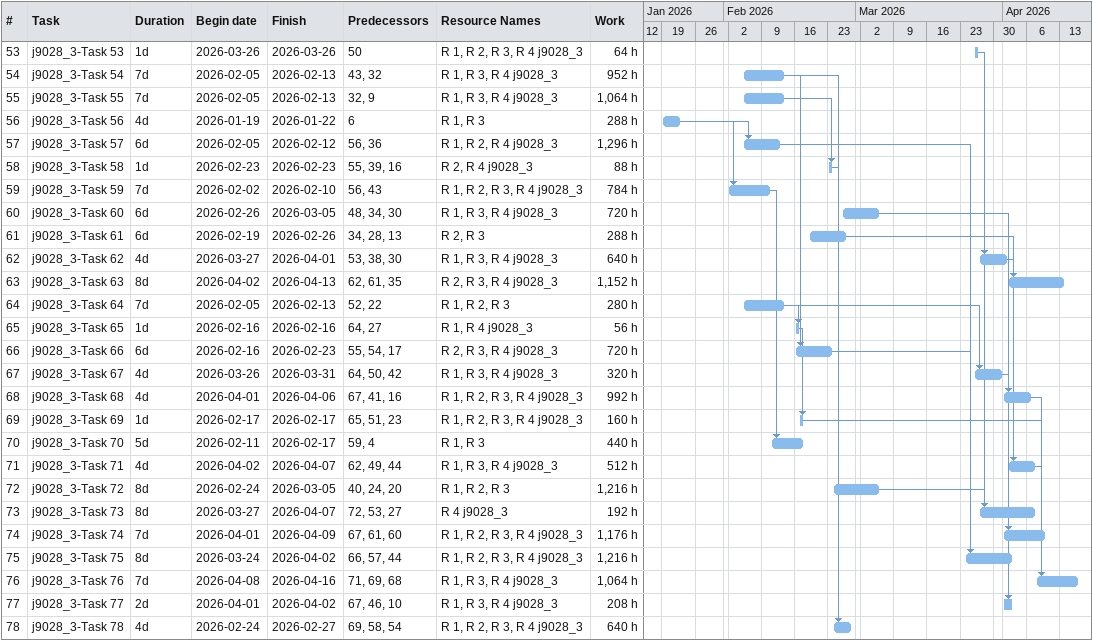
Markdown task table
| ID | Task | Duration | Start | Finish | Predecessors | Resources | Work (h) |
|---|---|---|---|---|---|---|---|
| 53 | j9028_3-Task 53 | 1d | 2026-03-26 | 2026-03-26 | 50 | R 1, R 2, R 3, R 4 j9028_3 | 64 |
| 54 | j9028_3-Task 54 | 7d | 2026-02-05 | 2026-02-13 | 43, 32 | R 1, R 3, R 4 j9028_3 | 952 |
| 55 | j9028_3-Task 55 | 7d | 2026-02-05 | 2026-02-13 | 32, 9 | R 1, R 3, R 4 j9028_3 | 1064 |
| 56 | j9028_3-Task 56 | 4d | 2026-01-19 | 2026-01-22 | 6 | R 1, R 3 | 288 |
| 57 | j9028_3-Task 57 | 6d | 2026-02-05 | 2026-02-12 | 56, 36 | R 1, R 2, R 4 j9028_3 | 1296 |
| 58 | j9028_3-Task 58 | 1d | 2026-02-23 | 2026-02-23 | 55, 39, 16 | R 2, R 4 j9028_3 | 88 |
| 59 | j9028_3-Task 59 | 7d | 2026-02-02 | 2026-02-10 | 56, 43 | R 1, R 2, R 3, R 4 j9028_3 | 784 |
| 60 | j9028_3-Task 60 | 6d | 2026-02-26 | 2026-03-05 | 48, 34, 30 | R 1, R 3, R 4 j9028_3 | 720 |
| 61 | j9028_3-Task 61 | 6d | 2026-02-19 | 2026-02-26 | 34, 28, 13 | R 2, R 3 | 288 |
| 62 | j9028_3-Task 62 | 4d | 2026-03-27 | 2026-04-01 | 53, 38, 30 | R 1, R 3, R 4 j9028_3 | 640 |
| 63 | j9028_3-Task 63 | 8d | 2026-04-02 | 2026-04-13 | 62, 61, 35 | R 2, R 3, R 4 j9028_3 | 1152 |
| 64 | j9028_3-Task 64 | 7d | 2026-02-05 | 2026-02-13 | 52, 22 | R 1, R 2, R 3 | 280 |
| 65 | j9028_3-Task 65 | 1d | 2026-02-16 | 2026-02-16 | 64, 27 | R 1, R 4 j9028_3 | 56 |
| 66 | j9028_3-Task 66 | 6d | 2026-02-16 | 2026-02-23 | 55, 54, 17 | R 2, R 3, R 4 j9028_3 | 720 |
| 67 | j9028_3-Task 67 | 4d | 2026-03-26 | 2026-03-31 | 64, 50, 42 | R 1, R 3, R 4 j9028_3 | 320 |
| 68 | j9028_3-Task 68 | 4d | 2026-04-01 | 2026-04-06 | 67, 41, 16 | R 1, R 2, R 3, R 4 j9028_3 | 992 |
| 69 | j9028_3-Task 69 | 1d | 2026-02-17 | 2026-02-17 | 65, 51, 23 | R 1, R 2, R 3, R 4 j9028_3 | 160 |
| 70 | j9028_3-Task 70 | 5d | 2026-02-11 | 2026-02-17 | 59, 4 | R 1, R 3 | 440 |
| 71 | j9028_3-Task 71 | 4d | 2026-04-02 | 2026-04-07 | 62, 49, 44 | R 1, R 3, R 4 j9028_3 | 512 |
| 72 | j9028_3-Task 72 | 8d | 2026-02-24 | 2026-03-05 | 40, 24, 20 | R 1, R 2, R 3 | 1216 |
| 73 | j9028_3-Task 73 | 8d | 2026-03-27 | 2026-04-07 | 72, 53, 27 | R 4 j9028_3 | 192 |
| 74 | j9028_3-Task 74 | 7d | 2026-04-01 | 2026-04-09 | 67, 61, 60 | R 1, R 2, R 3, R 4 j9028_3 | 1176 |
| 75 | j9028_3-Task 75 | 8d | 2026-03-24 | 2026-04-02 | 66, 57, 44 | R 1, R 2, R 3, R 4 j9028_3 | 1216 |
| 76 | j9028_3-Task 76 | 7d | 2026-04-08 | 2026-04-16 | 71, 69, 68 | R 1, R 3, R 4 j9028_3 | 1064 |
| 77 | j9028_3-Task 77 | 2d | 2026-04-01 | 2026-04-02 | 67, 46, 10 | R 1, R 3, R 4 j9028_3 | 208 |
| 78 | j9028_3-Task 78 | 4d | 2026-02-24 | 2026-02-27 | 69, 58, 54 | R 1, R 2, R 3, R 4 j9028_3 | 640 |
